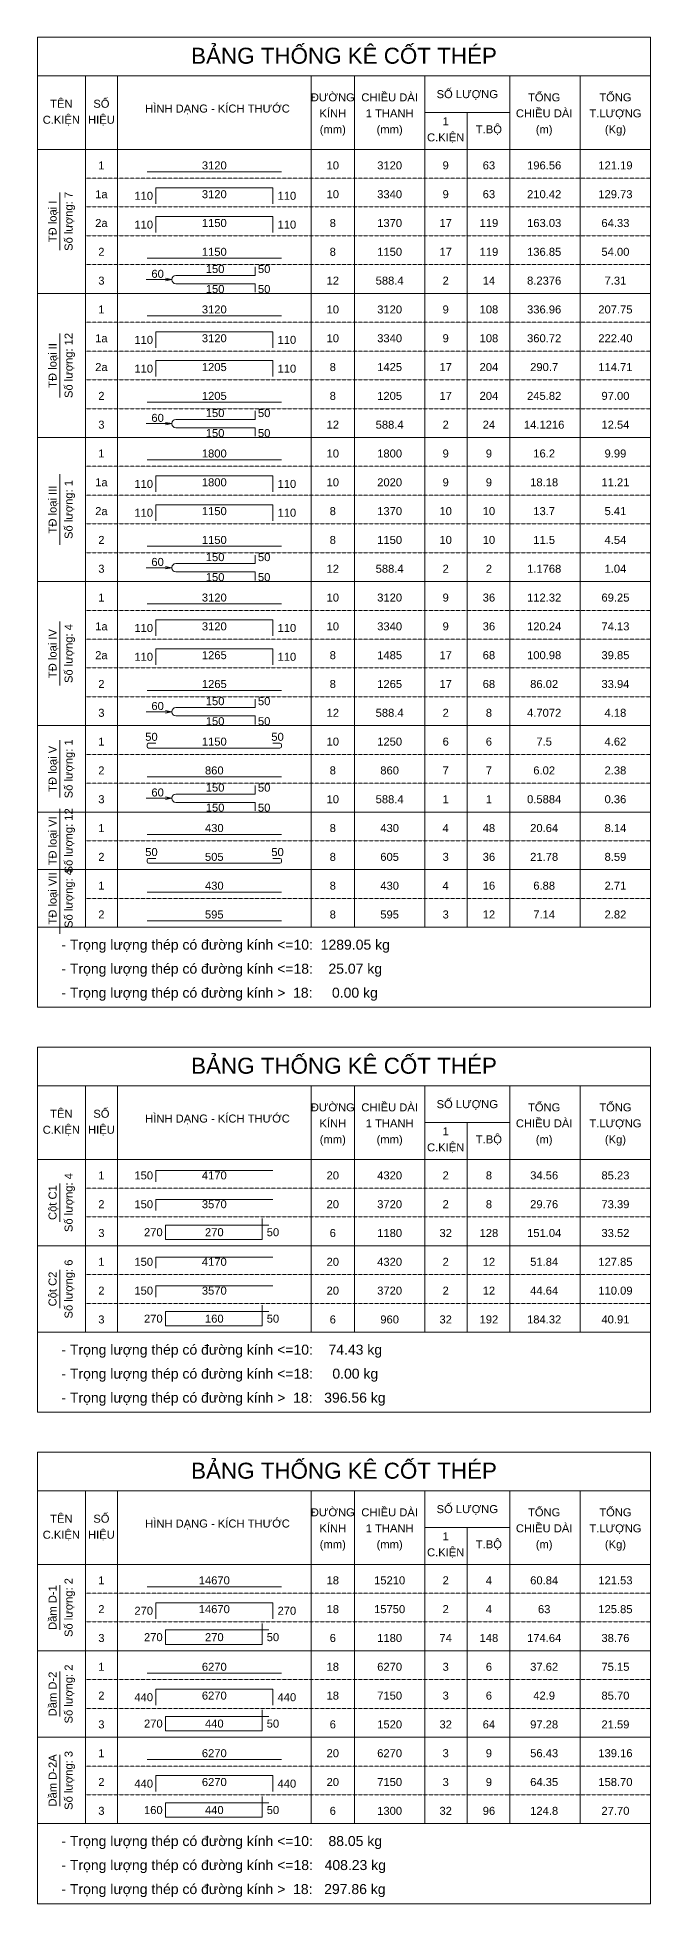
# Model space of a CAD drawing. Header units: inches. Extents: x 0 to 9575, y -644575 to -530500.
# Drawn here: x 0 to 9575, y -587175 to -558025 of the extents above; entities that cross this region are included whole.
import ezdxf
from ezdxf.enums import TextEntityAlignment as Align

# ---------------------------------------------------------------- set-up
doc = ezdxf.new("R2010")
doc.units = ezdxf.units.IN
doc.header["$MEASUREMENT"] = 0
doc.linetypes.add('HIDDENX2', pattern=[0.75, 0.5, -0.25])
for name, color, linetype, lineweight in [('Bao', 2, 'Continuous', 0), ('NetMo', 9, 'HIDDENX2', 0), ('Steel', 4, 'Continuous', 0), ('Text', 2, 'Continuous', 0), ('TextThep', 7, 'Continuous', 0)]:
    doc.layers.add(name, color=color, linetype=linetype, lineweight=lineweight)
doc.styles.add('Hoa', font='micross.ttf')
doc.styles.add('Thuong', font='micross.ttf')

msp = doc.modelspace()

# ---------------------------------------------------------------- linework, layer by layer
at = {"layer": 'Bao'}
for p, q in [((0, -558025), (9575, -558025)), ((0, -558025), (0, -573175)), ((9575, -558025), (9575, -573175)), ((0, -558625), (9575, -558625)), ((750, -558625), (750, -571925)), ((1250, -558625), (1250, -571925)), ((4275, -558625), (4275, -571925)), ((4950, -558625), (4950, -571925)), ((6050, -558625), (6050, -571925)), ((7375, -558625), (7375, -571925)), ((8475, -558625), (8475, -571925)), ((6050, -559200), (7375, -559200)), ((6712.5, -559200), (6712.5, -571925)), ((0, -559775), (9575, -559775)), ((0, -573800), (9575, -573800)), ((0, -573800), (0, -579500)), ((9575, -573800), (9575, -579500)), ((0, -574400), (9575, -574400)), ((750, -574400), (750, -578250)), ((1250, -574400), (1250, -578250)), ((4275, -574400), (4275, -578250)), ((4950, -574400), (4950, -578250)), ((6050, -574400), (6050, -578250)), ((7375, -574400), (7375, -578250)), ((8475, -574400), (8475, -578250)), ((6050, -574975), (7375, -574975)), ((6712.5, -574975), (6712.5, -578250)), ((0, -575550), (9575, -575550)), ((0, -580125), (9575, -580125)), ((0, -580125), (0, -587175)), ((9575, -580125), (9575, -587175)), ((0, -580725), (9575, -580725)), ((750, -580725), (750, -585925)), ((1250, -580725), (1250, -585925)), ((4275, -580725), (4275, -585925)), ((4950, -580725), (4950, -585925)), ((6050, -580725), (6050, -585925)), ((7375, -580725), (7375, -585925)), ((8475, -580725), (8475, -585925)), ((6050, -581300), (7375, -581300)), ((6712.5, -581300), (6712.5, -585925)), ((0, -581875), (9575, -581875))]:
    msp.add_line(p, q, dxfattribs=at)
at = {"layer": 'NetMo'}
for p, q in [((750, -560225), (9575, -560225)), ((750, -560675), (9575, -560675)), ((750, -561125), (9575, -561125)), ((750, -561575), (9575, -561575)), ((750, -562025), (9575, -562025)), ((750, -562475), (9575, -562475)), ((750, -562925), (9575, -562925)), ((750, -563375), (9575, -563375)), ((750, -563825), (9575, -563825)), ((750, -564275), (9575, -564275)), ((750, -564725), (9575, -564725)), ((750, -565175), (9575, -565175)), ((750, -565625), (9575, -565625)), ((750, -566075), (9575, -566075)), ((750, -566525), (9575, -566525)), ((750, -566975), (9575, -566975)), ((750, -567425), (9575, -567425)), ((750, -567875), (9575, -567875)), ((750, -568325), (9575, -568325)), ((750, -568775), (9575, -568775)), ((750, -569225), (9575, -569225)), ((750, -569675), (9575, -569675)), ((750, -570125), (9575, -570125)), ((750, -570575), (9575, -570575)), ((750, -571025), (9575, -571025)), ((750, -571475), (9575, -571475)), ((750, -571925), (9575, -571925)), ((750, -576000), (9575, -576000)), ((750, -576450), (9575, -576450)), ((750, -576900), (9575, -576900)), ((750, -577350), (9575, -577350)), ((750, -577800), (9575, -577800)), ((750, -578250), (9575, -578250)), ((750, -582325), (9575, -582325)), ((750, -582775), (9575, -582775)), ((750, -583225), (9575, -583225)), ((750, -583675), (9575, -583675)), ((750, -584125), (9575, -584125)), ((750, -584575), (9575, -584575)), ((750, -585025), (9575, -585025)), ((750, -585475), (9575, -585475)), ((750, -585925), (9575, -585925))]:
    msp.add_line(p, q, dxfattribs=at)
at = {"layer": 'Steel'}
for points in [[(1712.5, -560125), (3812.5, -560125)], [(1850, -560625), (1850, -560375), (3675, -560375), (3675, -560625)], [(1850, -561075), (1850, -560825), (3675, -560825), (3675, -561075)], [(1712.5, -561475), (3812.5, -561475)], [(1700, -561808.75), (2100, -561808.75)], [(2000, -561788.75), (2100, -561808.75), (2000, -561828.75)], [(1712.5, -562375), (3812.5, -562375)], [(1850, -562875), (1850, -562625), (3675, -562625), (3675, -562875)], [(1850, -563325), (1850, -563075), (3675, -563075), (3675, -563325)], [(1712.5, -563725), (3812.5, -563725)], [(2000, -564038.75), (2100, -564058.75), (2000, -564078.75)], [(1700, -564058.75), (2100, -564058.75)], [(1712.5, -564625), (3812.5, -564625)], [(1850, -565125), (1850, -564875), (3675, -564875), (3675, -565125)], [(1850, -565575), (1850, -565325), (3675, -565325), (3675, -565575)], [(1712.5, -565975), (3812.5, -565975)], [(1700, -566308.75), (2100, -566308.75)], [(2000, -566288.75), (2100, -566308.75), (2000, -566328.75)], [(1712.5, -566875), (3812.5, -566875)], [(1850, -567375), (1850, -567125), (3675, -567125), (3675, -567375)], [(1850, -567825), (1850, -567575), (3675, -567575), (3675, -567825)], [(1712.5, -568225), (3812.5, -568225)], [(1700, -568558.75), (2100, -568558.75)], [(2000, -568538.75), (2100, -568558.75), (2000, -568578.75)], [(1712.5, -569575), (3812.5, -569575)], [(1700, -569908.75), (2100, -569908.75)], [(2000, -569888.75), (2100, -569908.75), (2000, -569928.75)], [(1712.5, -570475), (3812.5, -570475)], [(1712.5, -571375), (3812.5, -571375)], [(1712.5, -571825), (3812.5, -571825)], [(1850, -575900), (1850, -575725), (3675, -575725)], [(1850, -576350), (1850, -576175), (3675, -576175)], [(3612.5, -576575), (2000, -576575), (2000, -576800), (3512.5, -576800), (3512.5, -576475)], [(1850, -577250), (1850, -577075), (3675, -577075)], [(1850, -577700), (1850, -577525), (3675, -577525)], [(3612.5, -577925), (2000, -577925), (2000, -578150), (3512.5, -578150), (3512.5, -577825)], [(1712.5, -582225), (3812.5, -582225)], [(1850, -582725), (1850, -582475), (3675, -582475), (3675, -582725)], [(3612.5, -582900), (2000, -582900), (2000, -583125), (3512.5, -583125), (3512.5, -582800)], [(1712.5, -583575), (3812.5, -583575)], [(1850, -584075), (1850, -583825), (3675, -583825), (3675, -584075)], [(3612.5, -584250), (2000, -584250), (2000, -584475), (3512.5, -584475), (3512.5, -584150)], [(1712.5, -584925), (3812.5, -584925)], [(1850, -585425), (1850, -585175), (3675, -585175), (3675, -585425)], [(3612.5, -585600), (2000, -585600), (2000, -585825), (3512.5, -585825), (3512.5, -585500)]]:
    msp.add_lwpolyline(points, dxfattribs=at)
for points in [[(3400, -561611.25), (3400, -561743.75), (2162.5, -561743.75, 0.41421356), (2100, -561806.25), (2100, -561811.25, 0.41421356), (2162.5, -561873.75), (3400, -561873.75), (3400, -562006.25)], [(3400, -563861.25), (3400, -563993.75), (2162.5, -563993.75, 0.41421356), (2100, -564056.25), (2100, -564061.25, 0.41421356), (2162.5, -564123.75), (3400, -564123.75), (3400, -564256.25)], [(3400, -566111.25), (3400, -566243.75), (2162.5, -566243.75, 0.41421356), (2100, -566306.25), (2100, -566311.25, 0.41421356), (2162.5, -566373.75), (3400, -566373.75), (3400, -566506.25)], [(3400, -568361.25), (3400, -568493.75), (2162.5, -568493.75, 0.41421356), (2100, -568556.25), (2100, -568561.25, 0.41421356), (2162.5, -568623.75), (3400, -568623.75), (3400, -568756.25)], [(1850, -569050), (1737.5, -569050, 0.41421356), (1712.5, -569075), (1712.5, -569100, 0.41421356), (1737.5, -569125), (3787.5, -569125, 0.41421356), (3812.5, -569100), (3812.5, -569075, 0.41421356), (3787.5, -569050), (3675, -569050)], [(3400, -569711.25), (3400, -569843.75), (2162.5, -569843.75, 0.41421356), (2100, -569906.25), (2100, -569911.25, 0.41421356), (2162.5, -569973.75), (3400, -569973.75), (3400, -570106.25)], [(1850, -570850), (1737.5, -570850, 0.41421356), (1712.5, -570875), (1712.5, -570900, 0.41421356), (1737.5, -570925), (3787.5, -570925, 0.41421356), (3812.5, -570900), (3812.5, -570875, 0.41421356), (3787.5, -570850), (3675, -570850)]]:
    msp.add_lwpolyline(points, format="xyb", dxfattribs=at)
at = {"layer": 'Text'}
for p, q in [((350, -561350), (350, -560450)), ((0, -562025), (9575, -562025)), ((350, -563650), (350, -562650)), ((0, -564275), (9575, -564275)), ((350, -565950), (350, -564850)), ((0, -566525), (9575, -566525)), ((350, -568150), (350, -567150)), ((0, -568775), (9575, -568775)), ((350, -569900), (350, -569000)), ((0, -570125), (9575, -570125)), ((350, -571075), (350, -570075)), ((0, -571025), (9575, -571025)), ((350, -572025), (350, -570925)), ((0, -571925), (9575, -571925)), ((0, -571925), (9575, -571925)), ((0, -573175), (9575, -573175)), ((350, -576525), (350, -575925)), ((0, -576900), (9575, -576900)), ((350, -577875), (350, -577275)), ((0, -578250), (9575, -578250)), ((0, -578250), (9575, -578250)), ((0, -579500), (9575, -579500)), ((350, -582900), (350, -582200)), ((0, -583225), (9575, -583225)), ((350, -584250), (350, -583550)), ((0, -584575), (9575, -584575)), ((350, -585650), (350, -584850)), ((0, -585925), (9575, -585925)), ((0, -585925), (9575, -585925)), ((0, -587175), (9575, -587175))]:
    msp.add_line(p, q, dxfattribs=at)

# ---------------------------------------------------------------- texts
at = {"layer": 'Text', "color": 4, "style": 'Hoa'}
for p in [(4787.5, -558437.5), (4787.5, -574212.5), (4787.5, -580537.5)]:
    msp.add_text('BẢNG THỐNG KÊ CỐT THÉP', height=250, dxfattribs=at).set_placement(p, align=Align.CENTER)
at = {"layer": 'Text'}
for s, style, p in [('TÊN', 'Hoa', (375, -559125)), ('SỐ', 'Hoa', (1000, -559125)), ('HÌNH DẠNG - KÍCH THƯỚC', 'Hoa', (2812.5, -559200)), ('ĐƯỜNG', 'Hoa', (4612.5, -559025)), ('CHIỀU DÀI', 'Hoa', (5500, -559025)), ('SỐ LƯỢNG', 'Hoa', (6712.5, -558975)), ('TỔNG', 'Hoa', (7912.5, -559025)), ('TỔNG', 'Hoa', (9025, -559025)), ('C.KIỆN', 'Hoa', (375, -559375)), ('HIỆU', 'Hoa', (1000, -559375)), ('KÍNH', 'Hoa', (4612.5, -559275)), ('1 THANH', 'Hoa', (5500, -559275)), ('1', 'Hoa', (6375, -559400)), ('T.BỘ', 'Hoa', (7050, -559525)), ('CHIỀU DÀI', 'Hoa', (7912.5, -559275)), ('T.LƯỢNG', 'Hoa', (9025, -559275)), ('(mm)', 'Thuong', (4612.5, -559525)), ('(mm)', 'Thuong', (5500, -559525)), ('C.KIỆN', 'Hoa', (6375, -559650)), ('(m)', 'Thuong', (7912.5, -559525)), ('(Kg)', 'Thuong', (9025, -559525)), ('TÊN', 'Hoa', (375, -574900)), ('SỐ', 'Hoa', (1000, -574900)), ('HÌNH DẠNG - KÍCH THƯỚC', 'Hoa', (2812.5, -574975)), ('ĐƯỜNG', 'Hoa', (4612.5, -574800)), ('CHIỀU DÀI', 'Hoa', (5500, -574800)), ('SỐ LƯỢNG', 'Hoa', (6712.5, -574750)), ('TỔNG', 'Hoa', (7912.5, -574800)), ('TỔNG', 'Hoa', (9025, -574800)), ('C.KIỆN', 'Hoa', (375, -575150)), ('HIỆU', 'Hoa', (1000, -575150)), ('KÍNH', 'Hoa', (4612.5, -575050)), ('1 THANH', 'Hoa', (5500, -575050)), ('1', 'Hoa', (6375, -575175)), ('CHIỀU DÀI', 'Hoa', (7912.5, -575050)), ('T.LƯỢNG', 'Hoa', (9025, -575050)), ('(mm)', 'Thuong', (4612.5, -575300)), ('(mm)', 'Thuong', (5500, -575300)), ('C.KIỆN', 'Hoa', (6375, -575425)), ('T.BỘ', 'Hoa', (7050, -575300)), ('(m)', 'Thuong', (7912.5, -575300)), ('(Kg)', 'Thuong', (9025, -575300)), ('SỐ LƯỢNG', 'Hoa', (6712.5, -581075)), ('TÊN', 'Hoa', (375, -581225)), ('SỐ', 'Hoa', (1000, -581225)), ('HÌNH DẠNG - KÍCH THƯỚC', 'Hoa', (2812.5, -581300)), ('ĐƯỜNG', 'Hoa', (4612.5, -581125)), ('KÍNH', 'Hoa', (4612.5, -581375)), ('CHIỀU DÀI', 'Hoa', (5500, -581125)), ('1 THANH', 'Hoa', (5500, -581375)), ('CHIỀU DÀI', 'Hoa', (7912.5, -581375)), ('TỔNG', 'Hoa', (7912.5, -581125)), ('T.LƯỢNG', 'Hoa', (9025, -581375)), ('TỔNG', 'Hoa', (9025, -581125)), ('C.KIỆN', 'Hoa', (375, -581475)), ('HIỆU', 'Hoa', (1000, -581475)), ('(mm)', 'Thuong', (4612.5, -581625)), ('(mm)', 'Thuong', (5500, -581625)), ('1', 'Hoa', (6375, -581500)), ('T.BỘ', 'Hoa', (7050, -581625)), ('(m)', 'Thuong', (7912.5, -581625)), ('(Kg)', 'Thuong', (9025, -581625)), ('C.KIỆN', 'Hoa', (6375, -581750))]:
    msp.add_text(s, height=125, dxfattribs=dict(at, style=style)).set_placement(p, align=Align.CENTER)
at = {"layer": 'Text', "style": 'Hoa'}
for s, p in [('Số lượng: 7', (550, -560900)), ('TĐ loại I', (300, -560900)), ('TĐ loại II', (300, -563150)), ('Số lượng: 12', (550, -563150)), ('TĐ loại III', (300, -565400)), ('Số lượng: 1', (550, -565400)), ('Số lượng: 4', (550, -567650)), ('TĐ loại IV', (300, -567650)), ('Số lượng: 1', (550, -569450)), ('TĐ loại V', (300, -569450)), ('Số lượng: 12', (550, -570575)), ('TĐ loại VI', (300, -570575)), ('Số lượng: 4', (550, -571475)), ('TĐ loại VII', (300, -571475)), ('Cột C1', (300, -576225)), ('Số lượng: 4', (550, -576225)), ('Số lượng: 6', (550, -577575)), ('Cột C2', (300, -577575)), ('Số lượng: 2', (550, -582550)), ('Dầm D-1', (300, -582550)), ('Dầm D-2', (300, -583900)), ('Số lượng: 2', (550, -583900)), ('Dầm D-2A', (300, -585250)), ('Số lượng: 3', (550, -585250))]:
    msp.add_text(s, height=125, rotation=90.00021, dxfattribs=at).set_placement(p, align=Align.CENTER)
for s, p in [('- Trọng lượng thép có đường kính <=10:  1289.05 kg', (375, -572275)), ('- Trọng lượng thép có đường kính <=18:    25.07 kg', (375, -572650)), ('- Trọng lượng thép có đường kính >  18:     0.00 kg', (375, -573025)), ('- Trọng lượng thép có đường kính <=10:    74.43 kg', (375, -578600)), ('- Trọng lượng thép có đường kính <=18:     0.00 kg', (375, -578975)), ('- Trọng lượng thép có đường kính >  18:   396.56 kg', (375, -579350)), ('- Trọng lượng thép có đường kính <=10:    88.05 kg', (375, -586275)), ('- Trọng lượng thép có đường kính <=18:   408.23 kg', (375, -586650)), ('- Trọng lượng thép có đường kính >  18:   297.86 kg', (375, -587025))]:
    msp.add_text(s, height=156.25, dxfattribs=at).set_placement(p)
at = {"layer": 'TextThep', "style": 'Hoa'}
for s, p in [('1', (1000, -560125)), ('3120', (2762.5, -560125)), ('10', (4612.5, -560125)), ('3120', (5500, -560125)), ('9', (6375, -560125)), ('63', (7050, -560125)), ('196.56', (7912.5, -560125)), ('121.19', (9025, -560125)), ('1a', (1000, -560575)), ('3120', (2762.5, -560575)), ('10', (4612.5, -560575)), ('2a', (1000, -561025)), ('1150', (2762.5, -561025)), ('8', (4612.5, -561025)), ('2', (1000, -561475)), ('1150', (2762.5, -561475)), ('8', (4612.5, -561475)), ('1150', (5500, -561475)), ('17', (6375, -561475)), ('119', (7050, -561475)), ('136.85', (7912.5, -561475)), ('54.00', (9025, -561475)), ('150', (2775, -561743.75)), ('3', (1000, -561925)), ('12', (4612.5, -561925)), ('1', (1000, -562375)), ('3120', (2762.5, -562375)), ('10', (4612.5, -562375)), ('3120', (5500, -562375)), ('9', (6375, -562375)), ('108', (7050, -562375)), ('336.96', (7912.5, -562375)), ('207.75', (9025, -562375)), ('1a', (1000, -562825)), ('3120', (2762.5, -562825)), ('10', (4612.5, -562825)), ('2a', (1000, -563275)), ('1205', (2762.5, -563275)), ('8', (4612.5, -563275)), ('2', (1000, -563725)), ('1205', (2762.5, -563725)), ('8', (4612.5, -563725)), ('1205', (5500, -563725)), ('17', (6375, -563725)), ('204', (7050, -563725)), ('245.82', (7912.5, -563725)), ('97.00', (9025, -563725)), ('3', (1000, -564175)), ('150', (2775, -563993.75)), ('12', (4612.5, -564175)), ('1', (1000, -564625)), ('1800', (2762.5, -564625)), ('10', (4612.5, -564625)), ('1800', (5500, -564625)), ('9', (6375, -564625)), ('9', (7050, -564625)), ('16.2', (7912.5, -564625)), ('9.99', (9025, -564625)), ('1a', (1000, -565075)), ('1800', (2762.5, -565075)), ('10', (4612.5, -565075)), ('2a', (1000, -565525)), ('1150', (2762.5, -565525)), ('8', (4612.5, -565525)), ('2', (1000, -565975)), ('1150', (2762.5, -565975)), ('150', (2775, -566243.75)), ('8', (4612.5, -565975)), ('1150', (5500, -565975)), ('10', (6375, -565975)), ('10', (7050, -565975)), ('11.5', (7912.5, -565975)), ('4.54', (9025, -565975)), ('3', (1000, -566425)), ('12', (4612.5, -566425)), ('1', (1000, -566875)), ('3120', (2762.5, -566875)), ('10', (4612.5, -566875)), ('3120', (5500, -566875)), ('9', (6375, -566875)), ('36', (7050, -566875)), ('112.32', (7912.5, -566875)), ('69.25', (9025, -566875)), ('1a', (1000, -567325)), ('3120', (2762.5, -567325)), ('10', (4612.5, -567325)), ('2a', (1000, -567775)), ('1265', (2762.5, -567775)), ('8', (4612.5, -567775)), ('2', (1000, -568225)), ('1265', (2762.5, -568225)), ('8', (4612.5, -568225)), ('1265', (5500, -568225)), ('17', (6375, -568225)), ('68', (7050, -568225)), ('86.02', (7912.5, -568225)), ('33.94', (9025, -568225)), ('150', (2775, -568493.75)), ('3', (1000, -568675)), ('12', (4612.5, -568675)), ('1', (1000, -569125)), ('50', (1781.25, -569050)), ('1150', (2762.5, -569125)), ('50', (3750, -569050)), ('10', (4612.5, -569125)), ('2', (1000, -569575)), ('860', (2762.5, -569575)), ('8', (4612.5, -569575)), ('860', (5500, -569575)), ('7', (6375, -569575)), ('7', (7050, -569575)), ('6.02', (7912.5, -569575)), ('2.38', (9025, -569575)), ('3', (1000, -570025)), ('150', (2775, -569843.75)), ('10', (4612.5, -570025)), ('1', (1000, -570475)), ('430', (2762.5, -570475)), ('8', (4612.5, -570475)), ('430', (5500, -570475)), ('4', (6375, -570475)), ('48', (7050, -570475)), ('20.64', (7912.5, -570475)), ('8.14', (9025, -570475)), ('50', (1781.25, -570850)), ('50', (3750, -570850)), ('2', (1000, -570925)), ('505', (2762.5, -570925)), ('8', (4612.5, -570925)), ('1', (1000, -571375)), ('430', (2762.5, -571375)), ('8', (4612.5, -571375)), ('430', (5500, -571375)), ('4', (6375, -571375)), ('16', (7050, -571375)), ('6.88', (7912.5, -571375)), ('2.71', (9025, -571375)), ('2', (1000, -571825)), ('595', (2762.5, -571825)), ('8', (4612.5, -571825)), ('595', (5500, -571825)), ('3', (6375, -571825)), ('12', (7050, -571825)), ('7.14', (7912.5, -571825)), ('2.82', (9025, -571825)), ('1', (1000, -575900)), ('4170', (2762.5, -575900)), ('20', (4612.5, -575900)), ('2', (1000, -576350)), ('3570', (2762.5, -576350)), ('20', (4612.5, -576350)), ('3', (1000, -576800)), ('270', (2762.5, -576787.5)), ('6', (4612.5, -576800)), ('1', (1000, -577250)), ('4170', (2762.5, -577250)), ('20', (4612.5, -577250)), ('2', (1000, -577700)), ('3570', (2762.5, -577700)), ('20', (4612.5, -577700)), ('3', (1000, -578150)), ('160', (2762.5, -578137.5)), ('6', (4612.5, -578150)), ('1', (1000, -582225)), ('14670', (2762.5, -582225)), ('18', (4612.5, -582225)), ('15210', (5500, -582225)), ('2', (6375, -582225)), ('4', (7050, -582225)), ('60.84', (7912.5, -582225)), ('121.53', (9025, -582225)), ('2', (1000, -582675)), ('14670', (2762.5, -582675)), ('18', (4612.5, -582675)), ('3', (1000, -583125)), ('270', (2762.5, -583112.5)), ('6', (4612.5, -583125)), ('1', (1000, -583575)), ('6270', (2762.5, -583575)), ('18', (4612.5, -583575)), ('6270', (5500, -583575)), ('3', (6375, -583575)), ('6', (7050, -583575)), ('37.62', (7912.5, -583575)), ('75.15', (9025, -583575)), ('2', (1000, -584025)), ('6270', (2762.5, -584025)), ('18', (4612.5, -584025)), ('3', (1000, -584475)), ('440', (2762.5, -584462.5)), ('6', (4612.5, -584475)), ('1', (1000, -584925)), ('6270', (2762.5, -584925)), ('20', (4612.5, -584925)), ('6270', (5500, -584925)), ('3', (6375, -584925)), ('9', (7050, -584925)), ('56.43', (7912.5, -584925)), ('139.16', (9025, -584925)), ('2', (1000, -585375)), ('6270', (2762.5, -585375)), ('20', (4612.5, -585375)), ('3', (1000, -585825)), ('440', (2762.5, -585812.5)), ('6', (4612.5, -585825))]:
    msp.add_text(s, height=125, dxfattribs=at).set_placement(p, align=Align.BOTTOM_CENTER)
for s, p in [('110', (1806.25, -560600)), ('110', (1806.25, -561050)), ('60', (1975, -561818.75)), ('110', (1806.25, -562850)), ('110', (1806.25, -563300)), ('60', (1975, -564068.75)), ('110', (1806.25, -565100)), ('110', (1806.25, -565550)), ('60', (1975, -566318.75)), ('110', (1806.25, -567350)), ('110', (1806.25, -567800)), ('60', (1975, -568568.75)), ('60', (1975, -569918.75)), ('150', (1806.25, -575900)), ('150', (1806.25, -576350)), ('270', (1956.25, -576787.5)), ('150', (1806.25, -577250)), ('150', (1806.25, -577700)), ('270', (1956.25, -578137.5)), ('270', (1806.25, -582700)), ('270', (1956.25, -583112.5)), ('440', (1806.25, -584050)), ('270', (1956.25, -584462.5)), ('440', (1806.25, -585400)), ('160', (1956.25, -585812.5))]:
    msp.add_text(s, height=125, dxfattribs=at).set_placement(p, align=Align.BOTTOM_RIGHT)
for s, p in [('110', (3750, -560600)), ('110', (3750, -561050)), ('50', (3443.75, -561743.75)), ('110', (3750, -562850)), ('110', (3750, -563300)), ('50', (3443.75, -563993.75)), ('110', (3750, -565100)), ('110', (3750, -565550)), ('50', (3443.75, -566243.75)), ('110', (3750, -567350)), ('110', (3750, -567800)), ('50', (3443.75, -568493.75)), ('50', (3443.75, -569843.75)), ('50', (3581.25, -576787.5)), ('50', (3581.25, -578137.5)), ('270', (3750, -582700)), ('50', (3581.25, -583112.5)), ('440', (3750, -584050)), ('50', (3581.25, -584462.5)), ('440', (3750, -585400)), ('50', (3581.25, -585812.5))]:
    msp.add_text(s, height=125, dxfattribs=at).set_placement(p, align=Align.BOTTOM_LEFT)
at = {"layer": 'TextThep', "color": 7, "style": 'Hoa'}
for s, p in [('3340', (5500, -560575)), ('9', (6375, -560575)), ('63', (7050, -560575)), ('210.42', (7912.5, -560575)), ('129.73', (9025, -560575)), ('1370', (5500, -561025)), ('17', (6375, -561025)), ('119', (7050, -561025)), ('163.03', (7912.5, -561025)), ('64.33', (9025, -561025)), ('588.4', (5500, -561925)), ('2', (6375, -561925)), ('14', (7050, -561925)), ('8.2376', (7912.5, -561925)), ('7.31', (9025, -561925)), ('3340', (5500, -562825)), ('9', (6375, -562825)), ('108', (7050, -562825)), ('360.72', (7912.5, -562825)), ('222.40', (9025, -562825)), ('1425', (5500, -563275)), ('17', (6375, -563275)), ('204', (7050, -563275)), ('290.7', (7912.5, -563275)), ('114.71', (9025, -563275)), ('588.4', (5500, -564175)), ('2', (6375, -564175)), ('24', (7050, -564175)), ('14.1216', (7912.5, -564175)), ('12.54', (9025, -564175)), ('2020', (5500, -565075)), ('9', (6375, -565075)), ('9', (7050, -565075)), ('18.18', (7912.5, -565075)), ('11.21', (9025, -565075)), ('1370', (5500, -565525)), ('10', (6375, -565525)), ('10', (7050, -565525)), ('13.7', (7912.5, -565525)), ('5.41', (9025, -565525)), ('588.4', (5500, -566425)), ('2', (6375, -566425)), ('2', (7050, -566425)), ('1.1768', (7912.5, -566425)), ('1.04', (9025, -566425)), ('3340', (5500, -567325)), ('9', (6375, -567325)), ('36', (7050, -567325)), ('120.24', (7912.5, -567325)), ('74.13', (9025, -567325)), ('1485', (5500, -567775)), ('17', (6375, -567775)), ('68', (7050, -567775)), ('100.98', (7912.5, -567775)), ('39.85', (9025, -567775)), ('588.4', (5500, -568675)), ('2', (6375, -568675)), ('8', (7050, -568675)), ('4.7072', (7912.5, -568675)), ('4.18', (9025, -568675)), ('1250', (5500, -569125)), ('6', (6375, -569125)), ('6', (7050, -569125)), ('7.5', (7912.5, -569125)), ('4.62', (9025, -569125)), ('588.4', (5500, -570025)), ('1', (6375, -570025)), ('1', (7050, -570025)), ('0.5884', (7912.5, -570025)), ('0.36', (9025, -570025)), ('605', (5500, -570925)), ('3', (6375, -570925)), ('36', (7050, -570925)), ('21.78', (7912.5, -570925)), ('8.59', (9025, -570925)), ('4320', (5500, -575900)), ('2', (6375, -575900)), ('8', (7050, -575900)), ('34.56', (7912.5, -575900)), ('85.23', (9025, -575900)), ('3720', (5500, -576350)), ('2', (6375, -576350)), ('8', (7050, -576350)), ('29.76', (7912.5, -576350)), ('73.39', (9025, -576350)), ('1180', (5500, -576800)), ('32', (6375, -576800)), ('128', (7050, -576800)), ('151.04', (7912.5, -576800)), ('33.52', (9025, -576800)), ('4320', (5500, -577250)), ('2', (6375, -577250)), ('12', (7050, -577250)), ('51.84', (7912.5, -577250)), ('127.85', (9025, -577250)), ('3720', (5500, -577700)), ('2', (6375, -577700)), ('12', (7050, -577700)), ('44.64', (7912.5, -577700)), ('110.09', (9025, -577700)), ('960', (5500, -578150)), ('32', (6375, -578150)), ('192', (7050, -578150)), ('184.32', (7912.5, -578150)), ('40.91', (9025, -578150)), ('15750', (5500, -582675)), ('2', (6375, -582675)), ('4', (7050, -582675)), ('63', (7912.5, -582675)), ('125.85', (9025, -582675)), ('1180', (5500, -583125)), ('74', (6375, -583125)), ('148', (7050, -583125)), ('174.64', (7912.5, -583125)), ('38.76', (9025, -583125)), ('7150', (5500, -584025)), ('3', (6375, -584025)), ('6', (7050, -584025)), ('42.9', (7912.5, -584025)), ('85.70', (9025, -584025)), ('1520', (5500, -584475)), ('32', (6375, -584475)), ('64', (7050, -584475)), ('97.28', (7912.5, -584475)), ('21.59', (9025, -584475)), ('7150', (5500, -585375)), ('3', (6375, -585375)), ('9', (7050, -585375)), ('64.35', (7912.5, -585375)), ('158.70', (9025, -585375)), ('1300', (5500, -585825)), ('32', (6375, -585825)), ('96', (7050, -585825)), ('124.8', (7912.5, -585825)), ('27.70', (9025, -585825))]:
    msp.add_text(s, height=125, dxfattribs=at).set_placement(p, align=Align.BOTTOM_CENTER)
at = {"layer": 'TextThep', "style": 'Hoa'}
for p in [(2775, -562018.75), (2775, -564268.75), (2775, -566518.75), (2775, -568768.75), (2775, -570118.75)]:
    msp.add_text('150', height=125, dxfattribs=at).set_placement(p, align=Align.CENTER)
for p in [(3443.75, -562018.75), (3443.75, -564268.75), (3443.75, -566518.75), (3443.75, -568768.75), (3443.75, -570118.75)]:
    msp.add_text('50', height=125, dxfattribs=at).set_placement(p)

doc.saveas('drawing.dxf')
